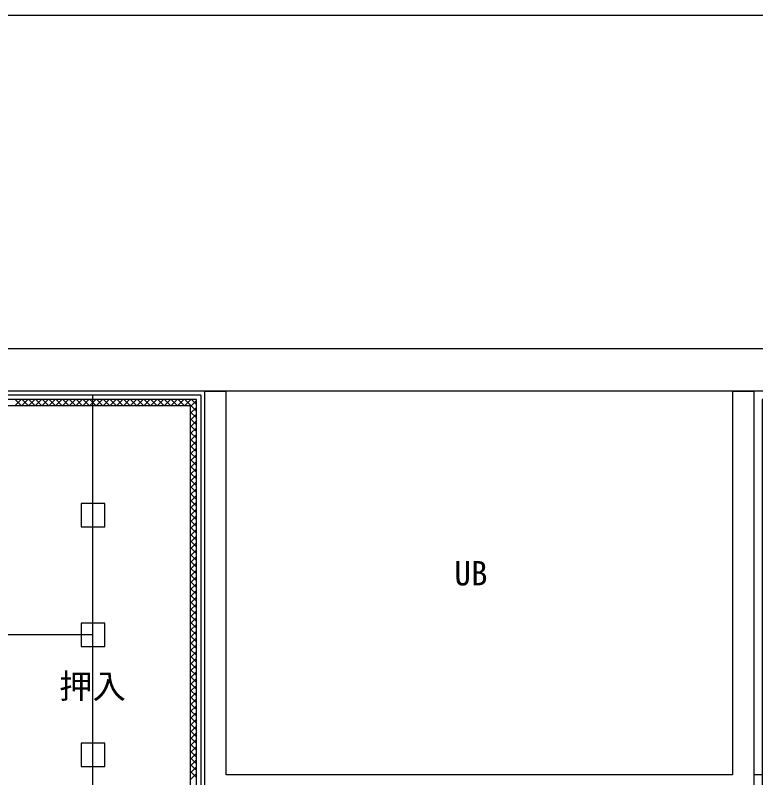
# Model space of a CAD drawing. Units: millimetres, scale not verified. Extents: x -6877 to 6873, y -4866 to 4752.
# Drawn here: x -1756 to 1024, y 1890 to 4752 of the extents above; entities that cross this region are included whole.
import ezdxf
from ezdxf.enums import TextEntityAlignment as Align

# ---------------------------------------------------------------- set-up
doc = ezdxf.new("R2010")
doc.units = ezdxf.units.MM
doc.header["$LTSCALE"] = 50
for name, color, linetype in [('1-2_太線１', 3, 'Continuous'), ('1-3_太線２', 3, 'Continuous'), ('1-4_細線', 4, 'Continuous'), ('1-6_文字', 4, 'Continuous'), ('1-A_中線', 4, 'Continuous'), ('1-B_太線１', 2, 'Continuous'), ('F-3_太線２', 7, 'Continuous')]:
    doc.layers.add(name, color=color, linetype=linetype)
doc.styles.add('ＭＳ ゴシック', font='')
doc.styles.get('ＭＳ ゴシック').set_extended_font_data('MS Gothic')

msp = doc.modelspace()

# ---------------------------------------------------------------- linework, layer by layer
at = {"layer": '1-2_太線１'}
for p, q in [((-1043.88, 1821.18), (-1043.88, 3341.18)), ((-963.88, 3341.18), (-1043.88, 3341.18)), ((936.12, 3341.18), (936.12, 1901.18)), ((1016.12, 3341.18), (936.12, 3341.18)), ((1016.12, 3341.18), (1016.12, 1821.18))]:
    msp.add_line(p, q, dxfattribs=at)
msp.add_lwpolyline([(936.12, 1901.18), (-963.88, 1901.18), (-963.88, 3341.18)], dxfattribs=at)
at = {"layer": '1-3_太線２'}
for p, q in [((-5473.88, 3501.18), (5151.12, 3501.18)), ((5151.12, 3341.18), (-5473.88, 3341.18))]:
    msp.add_line(p, q, dxfattribs=at)
at = {"layer": '1-4_細線', "color": 7}
for p, q in [((-1058.88, 3326.18), (-5458.88, 3326.18)), ((-1463.88, 691.18), (-1463.88, 3326.18)), ((-1058.88, 3326.18), (-1058.88, 1806.18)), ((-1463.88, 2426.18), (-2063.88, 2426.18))]:
    msp.add_line(p, q, dxfattribs=at)
at = {"layer": '1-4_細線'}
for p, q in [((-1043.88, 3341.18), (-963.88, 3341.18)), ((-1043.88, 771.18), (-1043.88, 3341.18)), ((-963.88, 1901.18), (-963.88, 3341.18)), ((936.12, 3341.18), (1016.12, 3341.18)), ((936.12, 3341.18), (936.12, 1901.18)), ((1016.12, 3341.18), (1016.12, 1901.18)), ((936.12, 1901.18), (-963.88, 1901.18)), ((1596.12, 1901.18), (1016.12, 1901.18))]:
    msp.add_line(p, q, dxfattribs=at)
at = {"layer": '1-A_中線'}
for p, q in [((-1733.5, 3309.69), (-1757, 3286.18)), ((-1755.3, 3309.69), (-1731.8, 3286.18)), ((-1708.04, 3309.69), (-1731.54, 3286.18)), ((-1729.84, 3309.69), (-1706.34, 3286.18)), ((-1682.59, 3309.69), (-1706.09, 3286.18)), ((-1704.39, 3309.69), (-1680.88, 3286.18)), ((-1657.13, 3309.69), (-1680.63, 3286.18)), ((-1678.93, 3309.69), (-1655.43, 3286.18)), ((-1631.67, 3309.69), (-1655.18, 3286.18)), ((-1653.47, 3309.69), (-1629.97, 3286.18)), ((-1606.22, 3309.69), (-1629.72, 3286.18)), ((-1628.02, 3309.69), (-1604.52, 3286.18)), ((-1580.76, 3309.69), (-1604.26, 3286.18)), ((-1602.56, 3309.69), (-1579.06, 3286.18)), ((-1555.31, 3309.69), (-1578.81, 3286.18)), ((-1577.11, 3309.69), (-1553.6, 3286.18)), ((-1529.85, 3309.69), (-1553.35, 3286.18)), ((-1551.65, 3309.69), (-1528.15, 3286.18)), ((-1504.39, 3309.69), (-1527.9, 3286.18)), ((-1526.2, 3309.69), (-1502.69, 3286.18)), ((-1478.94, 3309.69), (-1502.44, 3286.18)), ((-1500.74, 3309.69), (-1477.24, 3286.18)), ((-1453.48, 3309.69), (-1476.99, 3286.18)), ((-1475.28, 3309.69), (-1451.78, 3286.18)), ((-1428.03, 3309.69), (-1451.53, 3286.18)), ((-1449.83, 3309.69), (-1426.33, 3286.18)), ((-1402.57, 3309.69), (-1426.07, 3286.18)), ((-1424.37, 3309.69), (-1400.87, 3286.18)), ((-1377.12, 3309.69), (-1400.62, 3286.18)), ((-1398.92, 3309.69), (-1375.41, 3286.18)), ((-1351.66, 3309.69), (-1375.16, 3286.18)), ((-1373.46, 3309.69), (-1349.96, 3286.18)), ((-1326.2, 3309.69), (-1349.71, 3286.18)), ((-1348, 3309.69), (-1324.5, 3286.18)), ((-1300.75, 3309.69), (-1324.25, 3286.18)), ((-1322.55, 3309.69), (-1299.05, 3286.18)), ((-1275.29, 3309.69), (-1298.79, 3286.18)), ((-1297.09, 3309.69), (-1273.59, 3286.18)), ((-1249.84, 3309.69), (-1273.34, 3286.18)), ((-1271.64, 3309.69), (-1248.13, 3286.18)), ((-1224.38, 3309.69), (-1247.88, 3286.18)), ((-1246.18, 3309.69), (-1222.68, 3286.18)), ((-1198.92, 3309.69), (-1222.43, 3286.18)), ((-1220.72, 3309.69), (-1197.22, 3286.18)), ((-1173.47, 3309.69), (-1196.97, 3286.18)), ((-1195.27, 3309.69), (-1171.77, 3286.18)), ((-1148.01, 3309.69), (-1171.52, 3286.18)), ((-1169.81, 3309.69), (-1146.31, 3286.18)), ((-1122.56, 3309.69), (-1146.06, 3286.18)), ((-1144.36, 3309.69), (-1120.85, 3286.18)), ((-1097.1, 3309.69), (-1120.6, 3286.18)), ((-1118.9, 3309.69), (-1075.37, 3266.16)), ((-1075.37, 3305.96), (-1098.88, 3282.46)), ((-1093.45, 3309.69), (-1075.37, 3291.62)), ((-1098.88, 3286.18), (-5418.88, 3286.18)), ((-1098.88, 3286.18), (-1098.88, 1766.18)), ((-1075.37, 3280.5), (-1098.88, 3257)), ((-1098.88, 3264.21), (-1075.37, 3240.7)), ((-1075.37, 3255.05), (-1098.88, 3231.54)), ((-1098.88, 3238.75), (-1075.37, 3215.25)), ((-1075.37, 3229.59), (-1098.88, 3206.09)), ((-1098.88, 3213.3), (-1075.37, 3189.79)), ((-1075.37, 3204.13), (-1098.88, 3180.63)), ((-1098.88, 3187.84), (-1075.37, 3164.34)), ((-1075.37, 3178.68), (-1098.88, 3155.18)), ((-1098.88, 3162.38), (-1075.37, 3138.88)), ((-1075.37, 3153.22), (-1098.88, 3129.72)), ((-1098.88, 3136.93), (-1075.37, 3113.43)), ((-1075.37, 3127.77), (-1098.88, 3104.26)), ((-1098.88, 3111.47), (-1075.37, 3087.97)), ((-1075.37, 3102.31), (-1098.88, 3078.81)), ((-1098.88, 3086.02), (-1075.37, 3062.51)), ((-1075.37, 3076.86), (-1098.88, 3053.35)), ((-1098.88, 3060.56), (-1075.37, 3037.06)), ((-1075.37, 3051.4), (-1098.88, 3027.9)), ((-1098.88, 3035.1), (-1075.37, 3011.6)), ((-1075.37, 3025.94), (-1098.88, 3002.44)), ((-1098.88, 3009.65), (-1075.37, 2986.15)), ((-1075.37, 3000.49), (-1098.88, 2976.99)), ((-1098.88, 2984.19), (-1075.37, 2960.69)), ((-1075.37, 2975.03), (-1098.88, 2951.53)), ((-1098.88, 2958.74), (-1075.37, 2935.23)), ((-1075.37, 2949.58), (-1098.88, 2926.07)), ((-1098.88, 2933.28), (-1075.37, 2909.78)), ((-1075.37, 2924.12), (-1098.88, 2900.62)), ((-1098.88, 2907.83), (-1075.37, 2884.32)), ((-1075.37, 2898.66), (-1098.88, 2875.16)), ((-1098.88, 2882.37), (-1075.37, 2858.87)), ((-1075.37, 2873.21), (-1098.88, 2849.71)), ((-1098.88, 2856.91), (-1075.37, 2833.41)), ((-1075.37, 2847.75), (-1098.88, 2824.25)), ((-1098.88, 2831.46), (-1075.37, 2807.96)), ((-1075.37, 2822.3), (-1098.88, 2798.79)), ((-1098.88, 2806), (-1075.37, 2782.5)), ((-1075.37, 2796.84), (-1098.88, 2773.34)), ((-1098.88, 2780.55), (-1075.37, 2757.04)), ((-1075.37, 2771.39), (-1098.88, 2747.88)), ((-1098.88, 2755.09), (-1075.37, 2731.59)), ((-1075.37, 2745.93), (-1098.88, 2722.43)), ((-1098.88, 2729.63), (-1075.37, 2706.13)), ((-1075.37, 2720.47), (-1098.88, 2696.97)), ((-1098.88, 2704.18), (-1075.37, 2680.68)), ((-1075.37, 2695.02), (-1098.88, 2671.52)), ((-1098.88, 2678.72), (-1075.37, 2655.22)), ((-1075.37, 2669.56), (-1098.88, 2646.06)), ((-1098.88, 2653.27), (-1075.37, 2629.76)), ((-1075.37, 2644.11), (-1098.88, 2620.6)), ((-1098.88, 2627.81), (-1075.37, 2604.31)), ((-1075.37, 2618.65), (-1098.88, 2595.15)), ((-1098.88, 2602.36), (-1075.37, 2578.85)), ((-1075.37, 2593.19), (-1098.88, 2569.69)), ((-1098.88, 2576.9), (-1075.37, 2553.4)), ((-1075.37, 2567.74), (-1098.88, 2544.24)), ((-1098.88, 2551.44), (-1075.37, 2527.94)), ((-1075.37, 2542.28), (-1098.88, 2518.78)), ((-1098.88, 2525.99), (-1075.37, 2502.49)), ((-1075.37, 2516.83), (-1098.88, 2493.32)), ((-1098.88, 2500.53), (-1075.37, 2477.03)), ((-1075.37, 2491.37), (-1098.88, 2467.87)), ((-1098.88, 2475.08), (-1075.37, 2451.57)), ((-1075.37, 2465.92), (-1098.88, 2442.41)), ((-1098.88, 2449.62), (-1075.37, 2426.12)), ((-1075.37, 2440.46), (-1098.88, 2416.96)), ((-1098.88, 2424.16), (-1075.37, 2400.66)), ((-1075.37, 2415), (-1098.88, 2391.5)), ((-1098.88, 2398.71), (-1075.37, 2375.21)), ((-1075.37, 2389.55), (-1098.88, 2366.05)), ((-1098.88, 2373.25), (-1075.37, 2349.75)), ((-1075.37, 2364.09), (-1098.88, 2340.59)), ((-1098.88, 2347.8), (-1075.37, 2324.29)), ((-1075.37, 2338.64), (-1098.88, 2315.13)), ((-1098.88, 2322.34), (-1075.37, 2298.84)), ((-1075.37, 2313.18), (-1098.88, 2289.68)), ((-1098.88, 2296.88), (-1075.37, 2273.38)), ((-1075.37, 2287.72), (-1098.88, 2264.22)), ((-1098.88, 2271.43), (-1075.37, 2247.93)), ((-1075.37, 2262.27), (-1098.88, 2238.77)), ((-1098.88, 2245.97), (-1075.37, 2222.47)), ((-1075.37, 2236.81), (-1098.88, 2213.31)), ((-1098.88, 2220.52), (-1075.37, 2197.01)), ((-1075.37, 2211.36), (-1098.88, 2187.85)), ((-1098.88, 2195.06), (-1075.37, 2171.56)), ((-1075.37, 2185.9), (-1098.88, 2162.4)), ((-1098.88, 2169.61), (-1075.37, 2146.1)), ((-1075.37, 2160.44), (-1098.88, 2136.94)), ((-1098.88, 2144.15), (-1075.37, 2120.65)), ((-1075.37, 2134.99), (-1098.88, 2111.49)), ((-1098.88, 2118.69), (-1075.37, 2095.19)), ((-1075.37, 2109.53), (-1098.88, 2086.03)), ((-1098.88, 2093.24), (-1075.37, 2069.74)), ((-1075.37, 2084.08), (-1098.88, 2060.57)), ((-1098.88, 2067.78), (-1075.37, 2044.28)), ((-1075.37, 2058.62), (-1098.88, 2035.12)), ((-1098.88, 2042.33), (-1075.37, 2018.82)), ((-1075.37, 2033.17), (-1098.88, 2009.66)), ((-1098.88, 2016.87), (-1075.37, 1993.37)), ((-1075.37, 2007.71), (-1098.88, 1984.21)), ((-1098.88, 1991.41), (-1075.37, 1967.91)), ((-1075.37, 1982.25), (-1098.88, 1958.75)), ((-1098.88, 1965.96), (-1075.37, 1942.46)), ((-1075.37, 1956.8), (-1098.88, 1933.3)), ((-1098.88, 1940.5), (-1075.37, 1917)), ((-1075.37, 1931.34), (-1098.88, 1907.84)), ((-1098.88, 1915.05), (-1075.37, 1891.54)), ((-1075.37, 1905.89), (-1098.88, 1882.38))]:
    msp.add_line(p, q, dxfattribs=at)
msp.add_lwpolyline([(4374.63, -690.31), (4374.63, 802.68), (5694.63, 802.68), (5694.63, 2939.69), (5119.63, 2939.69), (5119.63, 3309.69), (1047.62, 3309.69), (1047.62, 1789.69), (-1075.37, 1789.69), (-1075.37, 3309.69), (-5442.38, 3309.69), (-5442.38, -2667.32), (-1345.37, -2667.32), (-1345.37, -2157.32), (-932.38, -2157.32), (-932.38, -2667.32), (5119.63, -2667.32), (5119.63, -2297.32), (5694.63, -2297.32)], dxfattribs=at)
at = {"layer": '1-B_太線１'}
for points in [[(-1507.88, 2920.18), (-1507.88, 2832.18), (-1419.88, 2832.18), (-1419.88, 2920.18)], [(-1507.88, 2470.18), (-1507.88, 2382.18), (-1419.88, 2382.18), (-1419.88, 2470.18)], [(-1507.88, 2020.18), (-1507.88, 1932.18), (-1419.88, 1932.18), (-1419.88, 2020.18)]]:
    msp.add_lwpolyline(points, close=True, dxfattribs=at)
at = {"layer": 'F-3_太線２', "color": 3}
msp.add_line((-6876.67, 4752.5), (6873.33, 4752.5), dxfattribs=at)

# ---------------------------------------------------------------- texts
at = {"layer": '1-6_文字', "style": 'ＭＳ ゴシック'}
for s, p in [('UB', (-107.6, 2584.61)), ('押入', (-1590.64, 2160.3))]:
    msp.add_text(s, height=91.64, dxfattribs=at).set_placement(p, align=Align.BOTTOM_LEFT)

doc.saveas('drawing.dxf')
